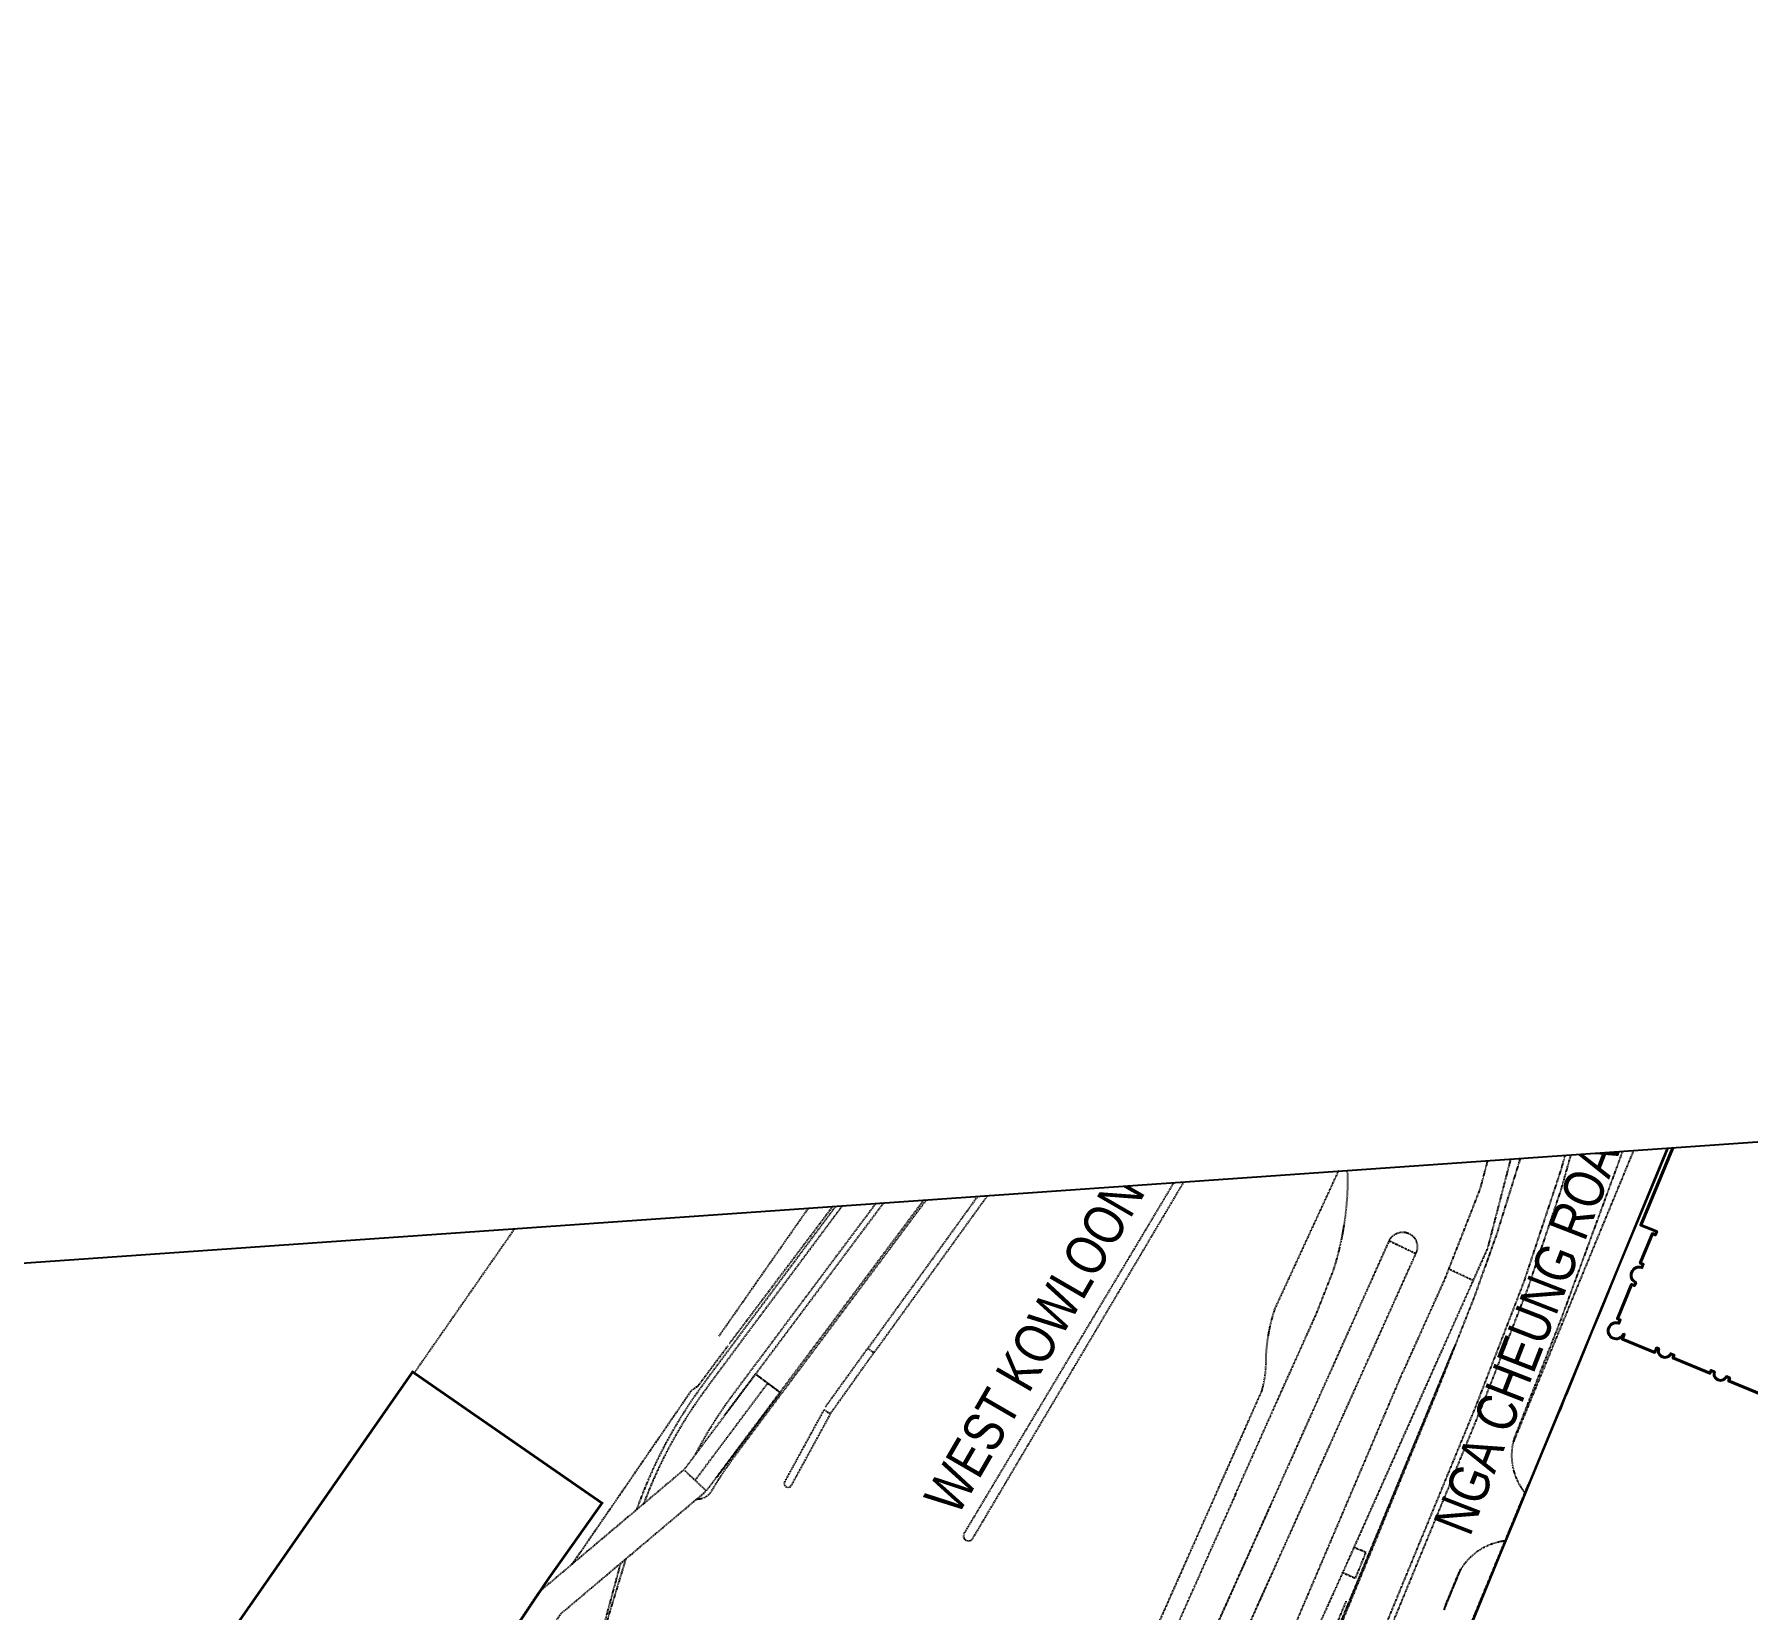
# Model space of a CAD drawing. Header units: millimetres. Extents: x 50357 to 985146, y 723188 to 1803594.
# Drawn here: x 829628.6 to 829970.1, y 818352.1 to 818666.1 of the extents above; entities that cross this region are included whole.
import ezdxf
from ezdxf.xclip import XClip

# ---------------------------------------------------------------- set-up
doc = ezdxf.new("R2010")
doc.units = ezdxf.units.MM
doc.header["$LTSCALE"] = 3
doc.header["$MEASUREMENT"] = 0
for name, pattern in [('DIVIDE', [1.25, 0.5, -0.25, 0, -0.25, 0, -0.25]), ('x-baseplan$0$DGN Style 2', [1.94727e-06, 0, -1.94727e-06]), ('x-boundary$0$DGN Style 4', [76.563414, 38.257796, -19.128898, 0.047822, -19.128898])]:
    doc.linetypes.add(name, pattern=pattern)
doc.layers.get('Defpoints').update_dxf_attribs({"color": 32})
doc.layers.add('00_Xref', color=7, linetype='Continuous')
doc.layers.add('x-baseplan$0$AR-SITE-TXT_AR_BS_', color=1, linetype='Continuous')
doc.layers.add('x-baseplan$0$AR-ROAD_AR_BS_MI_', color=7, linetype='Continuous', true_color=0x6d6d6d)
doc.layers.add('x-boundary$0$AR-SIMS_BL_', color=7, linetype='x-boundary$0$DGN Style 4', true_color=0xff0505)
doc.styles.add('x-baseplan$0$Style-Arial', font='arial.ttf')

# ---------------------------------------------------------------- blocks, each defined once
blk = doc.blocks.new('x-baseplan')
at = {"layer": 'x-baseplan$0$AR-ROAD_AR_BS_MI_', "linetype": 'x-baseplan$0$DGN Style 2'}
for p, q in [((834386.8, 818397.11), (834454.88, 818488.49)), ((834387.6, 818396.51), (834455.84, 818488.11)), ((834446.21, 818487.25), (834389.86, 818406.64)), ((834446.21, 818487.26), (834389.87, 818406.65)), ((834461.92, 818460.29), (834420.75, 818403.29)), ((834455.57, 818454.06), (834419.53, 818404.17)), ((834411.11, 818392.51), (834419.53, 818404.17)), ((834412.04, 818391.08), (834420.75, 818403.29)), ((834420.75, 818403.29), (834419.53, 818404.17)), ((834391.02, 818390.85), (834397.18, 818399.08)), ((834397.34, 818398.96), (834402.14, 818395.37)), ((834397.38, 818398.93), (834401.86, 818395.57)), ((834402.14, 818395.37), (834389.43, 818378.5)), ((834458.04, 818305.55), (834497.87, 818395.22)), ((834410.81, 818391.97), (834402.95, 818377.59)), ((834412.04, 818391.08), (834404.27, 818376.87)), ((834412.04, 818391.08), (834410.8, 818391.98)), ((834492.8, 818375.04), (834500, 818391.16)), ((834383.09, 818379.82), (834387.19, 818375.95)), ((834483.04, 818335.45), (834500, 818373.27)), ((834483.05, 818335.46), (834500.01, 818373.28)), ((834366.44, 818347), (834370.33, 818361.4)), ((834500, 818359.19), (834488.22, 818333)), ((834500.01, 818359.2), (834488.23, 818333.01))]:
    blk.add_line(p, q, dxfattribs=at)
at = {"layer": 'x-baseplan$0$AR-ROAD_AR_BS_MI_', "flags": 128}
blk.add_lwpolyline([(834893.71, 818612.71), (834867.74, 818621.9, 0.032201), (834862.79, 818623.31), (834792.59, 818638.37, -0.026433), (834750.03, 818649.89), (834706.27, 818664.26, 0.136056), (834687.06, 818665.15, 0.221469), (834667.71, 818650.13), (834658.53, 818632.29), (834658.53, 818632.29, -0.00001), (834658.53, 818632.29), (834658.53, 818632.29), (834654.66, 818624.77, 0.021002), (834642.54, 818598.55), (834506.84, 818269.48)], format="xyb", dxfattribs=at)
at = {"layer": 'x-baseplan$0$AR-ROAD_AR_BS_MI_', "linetype": 'x-baseplan$0$DGN Style 2', "flags": 128}
for points in [[(834329.16, 818399.26), (834468.53, 818599.53), (834469.65, 818601.15)], [(834385.29, 818383.19), (834385.49, 818383.57), (834385.88, 818384.3), (834386.28, 818385.04), (834386.69, 818385.76), (834387.1, 818386.49), (834387.52, 818387.21), (834387.95, 818387.92), (834388.39, 818388.63), (834388.83, 818389.34), (834389.27, 818390.04), (834389.73, 818390.74), (834390.19, 818391.44), (834390.65, 818392.13), (834391.13, 818392.81), (834391.61, 818393.49), (834392.01, 818394.05), (834392.42, 818394.61), (834392.83, 818395.17), (834393.09, 818395.51), (834394.58, 818397.51), (834396.08, 818399.51), (834400.57, 818405.52), (834402.07, 818407.52), (834403.57, 818409.52), (834405.06, 818411.53), (834414.05, 818423.54), (834415.55, 818425.54), (834426.03, 818439.55), (834427.52, 818441.56), (834429.02, 818443.56), (834435.01, 818451.57), (834436.51, 818453.57), (834441, 818459.57), (834442.5, 818461.58), (834446.99, 818467.58), (834448.49, 818469.58), (834454.48, 818477.59), (834455.97, 818479.59), (834457.47, 818481.6), (834458.97, 818483.6), (834459.85, 818484.78), (834460.16, 818485.19), (834460.47, 818485.59), (834460.86, 818486.08), (834461.25, 818486.57), (834461.65, 818487.05), (834462.06, 818487.53), (834462.47, 818488), (834462.89, 818488.46), (834463.31, 818488.92), (834463.74, 818489.38), (834464.18, 818489.83), (834464.62, 818490.27), (834465.06, 818490.71), (834465.51, 818491.14), (834465.97, 818491.57), (834466.43, 818491.99), (834466.9, 818492.4), (834467.37, 818492.81), (834467.85, 818493.22), (834468.33, 818493.61), (834468.82, 818494.01), (834469.31, 818494.39), (834469.8, 818494.77), (834470.31, 818495.14), (834470.81, 818495.51), (834471.32, 818495.87), (834471.84, 818496.22), (834472.36, 818496.57), (834472.88, 818496.91), (834473.41, 818497.25), (834473.82, 818497.5), (834474.24, 818497.76), (834474.66, 818498.01), (834475.09, 818498.25), (834475.56, 818498.52), (834479.9, 818501), (834482.07, 818502.24), (834484.08, 818503.39), (834484.16, 818503.43), (834484.25, 818503.47), (834484.34, 818503.5), (834484.44, 818503.53), (834484.54, 818503.54), (834484.64, 818503.55), (834484.74, 818503.55), (834484.84, 818503.55), (834484.94, 818503.53), (834485.03, 818503.51), (834485.13, 818503.48), (834485.22, 818503.44), (834485.31, 818503.39), (834485.4, 818503.34), (834485.48, 818503.28), (834485.55, 818503.22), (834485.62, 818503.15), (834485.69, 818503.07), (834485.75, 818502.99), (834485.8, 818502.9), (834485.84, 818502.81), (834485.88, 818502.72), (834485.91, 818502.63), (834485.93, 818502.53), (834485.94, 818502.43), (834485.95, 818502.33), (834485.95, 818502.23), (834485.94, 818502.14), (834485.93, 818502.05), (834485.9, 818501.97), (834485.88, 818501.88), (834485.84, 818501.8), (834485.8, 818501.72), (834485.76, 818501.64), (834485.71, 818501.56), (834485.18, 818500.85), (834484.65, 818500.13), (834484.15, 818499.47), (834483.64, 818498.8), (834483.13, 818498.14), (834482.62, 818497.48), (834482.11, 818496.83), (834481.59, 818496.17), (834481.07, 818495.52), (834480.55, 818494.87), (834480.02, 818494.23), (834479.49, 818493.59), (834478.96, 818492.94), (834478.42, 818492.31), (834477.89, 818491.67), (834477.34, 818491.04), (834476.8, 818490.41), (834476.25, 818489.78), (834475.7, 818489.15), (834475.15, 818488.53), (834474.59, 818487.91), (834474.03, 818487.29), (834473.47, 818486.68), (834472.9, 818486.06), (834472.34, 818485.45), (834471.76, 818484.85), (834471.19, 818484.24), (834470.61, 818483.64), (834470.03, 818483.04), (834469.45, 818482.45), (834468.87, 818481.85), (834468.28, 818481.26), (834467.73, 818480.71), (834467.17, 818480.17), (834466.84, 818479.84), (834466.5, 818479.5), (834465.92, 818478.91), (834465.34, 818478.31), (834464.76, 818477.71), (834464.19, 818477.1), (834463.63, 818476.49), (834463.07, 818475.87), (834462.52, 818475.24), (834461.98, 818474.61), (834461.44, 818473.98), (834460.9, 818473.33), (834460.38, 818472.69), (834459.86, 818472.04), (834459.34, 818471.38), (834458.83, 818470.72), (834458.33, 818470.06), (834456.83, 818468.06), (834453.84, 818464.05)], [(834343.79, 818329.47), (834357.81, 818350.41), (834358.45, 818351.38), (834387.37, 818375.78), (834459.79, 818472.61), (834465.88, 818479.61), (834480.14, 818494.81), (834476.42, 818498.3), (834474.32, 818497.53), (834461.35, 818483.7), (834455.04, 818476.45), (834382.9, 818379.99), (834353.86, 818355.48), (834334.7, 818326.87), (834339.77, 818323.47)], [(834556.79, 818492.78), (834551.25, 818472.19), (834541.52, 818435.88), (834534.52, 818418.03), (834526.22, 818399.56)], [(834516.47, 818364.48), (834530.51, 818396), (834543.13, 818424.19), (834552.38, 818459.99), (834553.18, 818459.78), (834553.69, 818461.7), (834553.2, 818461.82), (834560.98, 818491.05)], [(834561.39, 818488.63), (834557.75, 818471.62), (834552.41, 818451.15), (834544.78, 818426.69), (834540.28, 818414.12), (834536.43, 818404.39)], [(834559.39, 818441.67), (834565.48, 818463.23), (834570.5, 818484.98)], [(834568.34, 818481.79), (834564.99, 818466.4), (834557.68, 818439.79), (834553.82, 818428.15)], [(834583.3, 818479.84), (834576.17, 818460.45), (834566.68, 818434.52), (834557.62, 818409.83), (834548.85, 818387.56), (834548.77, 818387.37), (834548.69, 818387.18), (834548.62, 818386.99), (834548.55, 818386.8), (834548.48, 818386.61), (834548.41, 818386.41), (834548.35, 818386.22), (834548.3, 818386.02), (834548.24, 818385.83), (834548.19, 818385.63), (834548.15, 818385.43)], [(834440.73, 818472.41), (834435.66, 818465.13), (834435.29, 818462.67), (834391.94, 818405.13), (834391.93, 818405.14)], [(834440.73, 818472.42), (834435.66, 818465.14), (834435.3, 818462.68), (834391.95, 818405.14), (834391.94, 818405.15)], [(834500, 818469.79), (834438.75, 818367.37), (834438.63, 818367.1), (834438.59, 818366.8), (834438.64, 818366.5), (834438.77, 818366.24), (834438.98, 818366.02), (834439.24, 818365.87), (834439.53, 818365.81), (834439.83, 818365.83), (834440.11, 818365.94), (834440.43, 818366.23), (834500, 818466.84)], [(834588.74, 818468.08), (834588.6, 818468.09), (834588.44, 818468.09), (834588.28, 818468.1), (834588.13, 818468.1), (834587.97, 818468.09), (834587.81, 818468.09), (834587.66, 818468.08), (834587.5, 818468.07), (834587.35, 818468.05), (834587.19, 818468.04), (834587.04, 818468.02), (834586.88, 818467.99), (834586.73, 818467.97), (834586.57, 818467.94), (834586.42, 818467.91), (834586.27, 818467.88), (834586.12, 818467.84), (834585.97, 818467.8), (834585.81, 818467.76), (834585.66, 818467.72), (834585.52, 818467.67), (834585.37, 818467.63), (834585.22, 818467.57), (834585.07, 818467.52), (834584.93, 818467.46), (834584.78, 818467.4), (834584.64, 818467.34), (834584.5, 818467.28), (834584.36, 818467.21), (834584.22, 818467.14), (834584.08, 818467.07), (834583.94, 818467), (834583.8, 818466.92), (834583.67, 818466.84), (834583.53, 818466.76), (834583.4, 818466.68), (834583.27, 818466.59), (834583.14, 818466.51), (834583.01, 818466.42), (834582.89, 818466.33), (834582.76, 818466.23), (834582.64, 818466.13), (834582.52, 818466.04), (834582.4, 818465.93), (834582.28, 818465.83), (834582.17, 818465.73), (834582.05, 818465.62), (834581.94, 818465.51), (834581.83, 818465.4), (834581.72, 818465.29), (834581.62, 818465.17), (834581.51, 818465.06), (834581.41, 818464.94), (834581.31, 818464.82), (834581.21, 818464.7), (834581.12, 818464.57), (834581.02, 818464.45), (834580.93, 818464.32), (834580.84, 818464.19), (834580.76, 818464.06), (834580.67, 818463.93), (834580.59, 818463.8), (834580.51, 818463.67), (834580.43, 818463.53), (834580.36, 818463.39), (834580.28, 818463.26), (834580.21, 818463.12), (834580.14, 818462.98), (834580.03, 818462.73), (834574.29, 818448.83), (834570.31, 818439.18), (834563.94, 818423.77), (834553.82, 818399.17), (834548.15, 818385.43)], [(834453.84, 818464.05), (834449.35, 818458.05), (834447.85, 818456.04), (834438.87, 818444.03), (834437.37, 818442.03), (834435.87, 818440.03), (834434.37, 818438.03), (834429.88, 818432.02), (834428.39, 818430.02), (834422.4, 818422.01), (834420.9, 818420.01), (834417.9, 818416), (834416.41, 818414), (834408.92, 818403.99), (834407.42, 818401.99), (834405.93, 818399.99), (834404.43, 818397.99), (834396.94, 818387.98), (834395.44, 818385.97), (834393.95, 818383.97), (834393.33, 818383.15), (834392.89, 818382.56), (834392.46, 818381.96), (834391.98, 818381.28), (834391.5, 818380.6), (834391.03, 818379.92), (834390.56, 818379.22), (834390.1, 818378.53), (834389.65, 818377.83), (834389.2, 818377.12), (834388.77, 818376.41), (834388.33, 818375.7), (834388.26, 818375.59), (834388.19, 818375.46), (834388.1, 818375.34), (834388.01, 818375.22), (834387.91, 818375.11), (834387.81, 818375), (834387.7, 818374.9), (834387.59, 818374.81), (834387.48, 818374.72), (834387.35, 818374.63), (834387.23, 818374.55), (834387.1, 818374.48), (834386.97, 818374.41), (834386.83, 818374.35), (834386.7, 818374.3), (834386.56, 818374.25), (834386.41, 818374.21), (834386.27, 818374.18), (834386.12, 818374.16), (834385.98, 818374.14), (834385.83, 818374.13), (834385.69, 818374.13), (834385.54, 818374.13), (834385.42, 818374.14)], [(834553.82, 818428.15), (834550.27, 818417.43), (834540.62, 818392.47), (834523.21, 818350.21), (834523.2, 818350.2), (834523.2, 818350.19), (834523.19, 818350.18), (834523.19, 818350.17), (834523.19, 818350.16), (834523.18, 818350.13), (834523.18, 818350.12), (834523.17, 818350.11), (834523.17, 818350.1), (834523.17, 818350.09), (834523.17, 818350.08), (834523.16, 818350.07), (834523.16, 818350.06), (834523.16, 818350.05), (834523.16, 818350.04), (834523.16, 818350.03), (834523.16, 818350.02), (834523.16, 818350.01), (834523.16, 818350), (834523.15, 818349.99), (834523.15, 818349.94), (834523.16, 818349.93), (834523.16, 818349.92), (834523.16, 818349.91), (834523.16, 818349.9), (834523.16, 818349.89), (834523.16, 818349.88), (834523.16, 818349.87), (834523.17, 818349.85), (834523.17, 818349.84), (834523.17, 818349.83), (834523.18, 818349.81), (834523.18, 818349.8), (834523.18, 818349.79), (834523.19, 818349.78), (834523.19, 818349.77), (834523.19, 818349.76), (834523.2, 818349.75), (834523.2, 818349.74), (834523.2, 818349.73), (834523.21, 818349.72), (834523.21, 818349.71), (834523.22, 818349.7), (834523.22, 818349.69), (834523.24, 818349.66), (834523.24, 818349.66), (834523.25, 818349.65), (834523.25, 818349.64), (834523.26, 818349.63), (834523.27, 818349.61), (834523.28, 818349.6), (834523.28, 818349.6), (834523.29, 818349.59), (834523.3, 818349.57), (834523.31, 818349.57), (834523.32, 818349.56), (834523.33, 818349.55), (834523.33, 818349.54), (834523.34, 818349.54), (834523.35, 818349.53), (834523.36, 818349.52), (834523.36, 818349.52), (834523.38, 818349.5), (834523.39, 818349.5), (834523.4, 818349.49), (834523.4, 818349.48), (834523.41, 818349.48), (834523.42, 818349.47), (834523.43, 818349.47), (834523.44, 818349.46), (834523.45, 818349.46), (834523.46, 818349.45), (834523.47, 818349.44), (834523.48, 818349.44), (834523.48, 818349.44), (834523.49, 818349.43), (834523.5, 818349.43), (834523.52, 818349.42), (834523.53, 818349.41), (834523.54, 818349.41), (834523.55, 818349.41), (834523.56, 818349.4), (834523.59, 818349.39), (834523.6, 818349.39), (834523.61, 818349.39), (834523.63, 818349.39), (834523.64, 818349.38), (834523.65, 818349.38), (834523.66, 818349.38), (834523.67, 818349.38), (834523.68, 818349.38), (834523.69, 818349.38), (834523.7, 818349.38), (834523.71, 818349.37), (834523.72, 818349.37), (834523.73, 818349.37), (834523.75, 818349.37), (834523.76, 818349.37), (834523.78, 818349.37), (834523.79, 818349.38), (834523.8, 818349.38), (834523.81, 818349.38), (834523.82, 818349.38), (834523.83, 818349.38), (834523.84, 818349.38), (834523.86, 818349.38), (834523.87, 818349.39), (834523.88, 818349.39), (834523.89, 818349.39), (834523.9, 818349.39), (834523.91, 818349.4), (834523.93, 818349.4), (834523.94, 818349.41), (834523.96, 818349.41), (834523.97, 818349.42), (834523.98, 818349.42), (834523.99, 818349.42), (834524, 818349.43), (834524, 818349.43), (834524.01, 818349.44), (834524.02, 818349.44), (834524.04, 818349.45), (834524.05, 818349.46), (834524.06, 818349.46), (834524.07, 818349.47), (834524.08, 818349.47), (834524.09, 818349.48), (834524.09, 818349.49), (834524.1, 818349.49), (834524.11, 818349.5), (834524.12, 818349.5), (834524.13, 818349.52), (834524.14, 818349.52), (834524.15, 818349.53), (834524.16, 818349.54), (834524.16, 818349.55), (834524.17, 818349.55), (834524.18, 818349.56), (834524.19, 818349.57), (834524.2, 818349.58), (834524.21, 818349.59), (834524.21, 818349.6), (834524.22, 818349.61), (834524.23, 818349.62), (834524.23, 818349.62), (834524.24, 818349.63), (834524.24, 818349.64), (834524.25, 818349.65), (834524.25, 818349.66), (834524.26, 818349.67), (834524.27, 818349.69), (834524.28, 818349.69), (834524.28, 818349.7), (834524.28, 818349.71), (834524.29, 818349.73), (834541.71, 818391.99), (834551.17, 818416.29), (834557.72, 818435.76), (834559.39, 818441.68)], [(834500, 818391.16), (834508.99, 818411.17), (834512.38, 818419.8), (834512.4, 818419.87), (834512.69, 818420.81), (834512.99, 818421.82), (834513.26, 818422.84), (834513.52, 818423.87), (834513.76, 818424.9), (834513.99, 818425.93), (834514.07, 818426.36), (834514.19, 818426.97), (834514.38, 818428.01), (834514.54, 818429.05), (834514.69, 818430.1), (834514.83, 818431.15), (834514.94, 818432.2), (834515.03, 818433.25), (834515.11, 818434.3), (834515.17, 818435.36), (834515.21, 818436.42), (834515.23, 818437.47), (834515.23, 818438.88), (834515.23, 818438.9), (834515.23, 818438.92), (834515.23, 818438.94), (834515.23, 818438.96), (834515.22, 818438.98), (834515.22, 818438.99), (834515.22, 818439.01), (834515.22, 818439.03), (834515.21, 818439.07), (834515.21, 818439.08), (834515.2, 818439.12), (834515.18, 818439.19), (834515.17, 818439.21), (834515.17, 818439.23), (834515.15, 818439.26), (834515.15, 818439.28), (834515.14, 818439.3), (834515.13, 818439.31), (834515.11, 818439.35), (834515.11, 818439.36), (834515.1, 818439.38), (834515.08, 818439.41), (834515.07, 818439.43), (834515.05, 818439.46), (834515.04, 818439.47), (834515.03, 818439.49), (834515.02, 818439.5), (834515.01, 818439.52), (834514.98, 818439.55), (834514.97, 818439.56), (834514.96, 818439.57), (834514.94, 818439.59), (834514.93, 818439.6), (834514.92, 818439.62), (834514.91, 818439.63), (834514.89, 818439.64), (834514.82, 818439.7), (834514.78, 818439.73), (834514.76, 818439.74), (834514.75, 818439.76), (834514.73, 818439.77), (834514.72, 818439.77), (834514.7, 818439.78), (834514.68, 818439.79), (834514.67, 818439.8), (834514.65, 818439.81), (834514.63, 818439.82), (834514.62, 818439.83), (834514.6, 818439.83), (834514.58, 818439.84), (834514.57, 818439.85), (834514.55, 818439.86), (834514.53, 818439.86), (834514.51, 818439.87), (834514.5, 818439.87), (834514.48, 818439.88), (834514.46, 818439.89), (834514.44, 818439.89), (834514.43, 818439.9), (834514.41, 818439.9), (834514.39, 818439.9), (834514.37, 818439.91), (834514.35, 818439.91), (834514.33, 818439.91), (834514.32, 818439.92), (834514.28, 818439.92), (834514.26, 818439.92), (834514.24, 818439.92), (834514.22, 818439.93), (834514.21, 818439.93), (834514.13, 818439.93), (834514.11, 818439.93), (834514.09, 818439.92), (834514.08, 818439.92), (834514.06, 818439.92), (834514.04, 818439.92), (834514.02, 818439.92), (834514, 818439.91), (834513.97, 818439.91), (834513.91, 818439.9), (834513.86, 818439.88), (834513.84, 818439.87), (834513.82, 818439.87), (834513.8, 818439.86), (834513.79, 818439.86), (834513.74, 818439.84), (834513.72, 818439.83), (834513.69, 818439.81), (834513.65, 818439.79), (834513.64, 818439.78), (834513.62, 818439.78), (834513.61, 818439.77), (834513.59, 818439.76), (834513.57, 818439.75), (834513.56, 818439.73), (834513.54, 818439.72), (834513.53, 818439.71), (834513.51, 818439.7), (834513.5, 818439.69), (834513.46, 818439.65), (834513.44, 818439.64), (834513.43, 818439.63), (834513.42, 818439.62), (834513.4, 818439.6), (834513.39, 818439.59), (834513.38, 818439.58), (834513.37, 818439.56), (834513.34, 818439.53), (834513.33, 818439.52), (834513.32, 818439.5), (834513.31, 818439.49), (834513.29, 818439.46), (834500.67, 818412.15), (834500.48, 818411.57), (834500.3, 818411), (834500, 818409.94)], [(834500.01, 818373.28), (834523.48, 818425.63), (834523.5, 818425.66), (834523.54, 818425.75), (834523.56, 818425.79), (834523.59, 818425.84), (834523.61, 818425.88), (834523.64, 818425.93), (834523.67, 818425.97), (834523.69, 818426.01), (834523.72, 818426.06), (834523.78, 818426.14), (834523.81, 818426.18), (834523.87, 818426.26), (834523.9, 818426.3), (834523.94, 818426.34), (834523.97, 818426.38), (834524, 818426.42), (834524.04, 818426.45), (834524.07, 818426.49), (834524.11, 818426.53), (834524.15, 818426.56), (834524.18, 818426.6), (834524.26, 818426.66), (834524.3, 818426.7), (834524.34, 818426.73), (834524.38, 818426.76), (834524.42, 818426.79), (834524.46, 818426.82), (834524.5, 818426.85), (834524.54, 818426.88), (834524.59, 818426.9), (834524.63, 818426.93), (834524.67, 818426.96), (834524.72, 818426.98), (834524.76, 818427.01), (834524.81, 818427.03), (834524.85, 818427.05), (834524.9, 818427.08), (834524.99, 818427.12), (834525.04, 818427.14), (834525.09, 818427.16), (834525.13, 818427.18), (834525.18, 818427.19), (834525.23, 818427.21), (834525.28, 818427.22), (834525.33, 818427.24), (834525.38, 818427.25), (834525.43, 818427.27), (834525.47, 818427.28), (834525.52, 818427.29), (834525.57, 818427.3), (834525.67, 818427.32), (834525.72, 818427.33), (834525.77, 818427.33), (834525.83, 818427.34), (834525.88, 818427.34), (834525.98, 818427.35), (834526.08, 818427.36), (834526.13, 818427.36), (834526.18, 818427.36), (834526.23, 818427.36), (834526.28, 818427.35), (834526.33, 818427.35), (834526.38, 818427.35), (834526.43, 818427.34), (834526.49, 818427.34), (834526.54, 818427.33), (834526.59, 818427.32), (834526.64, 818427.32), (834526.69, 818427.31), (834526.74, 818427.3), (834526.84, 818427.28), (834526.93, 818427.25), (834526.98, 818427.24), (834527.03, 818427.22), (834527.08, 818427.2), (834527.18, 818427.17), (834527.27, 818427.13), (834527.32, 818427.11), (834527.36, 818427.09), (834527.41, 818427.07), (834527.46, 818427.05), (834527.5, 818427.02), (834527.55, 818427), (834527.63, 818426.95), (834527.68, 818426.92), (834527.72, 818426.9), (834527.76, 818426.87), (834527.85, 818426.81), (834527.89, 818426.78), (834527.93, 818426.75), (834527.97, 818426.72), (834528.01, 818426.69), (834528.05, 818426.65), (834528.09, 818426.62), (834528.12, 818426.59), (834528.2, 818426.52), (834528.23, 818426.48), (834528.3, 818426.41), (834528.34, 818426.37), (834528.4, 818426.29), (834528.44, 818426.25), (834528.47, 818426.21), (834528.5, 818426.17), (834528.53, 818426.13), (834528.56, 818426.09), (834528.58, 818426.04), (834528.61, 818426), (834528.64, 818425.96), (834528.66, 818425.92), (834528.69, 818425.87), (834528.74, 818425.78), (834528.76, 818425.74), (834528.81, 818425.64), (834528.85, 818425.55), (834528.86, 818425.5), (834528.88, 818425.46), (834528.9, 818425.41), (834528.92, 818425.36), (834528.93, 818425.31), (834528.95, 818425.26), (834528.96, 818425.21), (834528.97, 818425.16), (834528.99, 818425.12), (834529, 818425.07), (834529.02, 818424.97), (834529.03, 818424.87), (834529.04, 818424.81), (834529.05, 818424.76), (834529.05, 818424.71), (834529.06, 818424.66), (834529.06, 818424.56), (834529.06, 818424.46), (834529.06, 818424.41), (834529.06, 818424.36), (834529.06, 818424.31), (834529.06, 818424.21), (834529.05, 818424.15), (834529.05, 818424.1), (834529.04, 818424.05), (834529.03, 818424), (834529.02, 818423.95), (834529.02, 818423.9), (834529.01, 818423.85), (834529, 818423.8), (834528.98, 818423.75), (834528.97, 818423.7), (834528.94, 818423.61), (834528.93, 818423.56), (834528.9, 818423.46), (834528.86, 818423.37), (834528.84, 818423.32), (834528.82, 818423.27), (834528.8, 818423.23), (834528.78, 818423.18), (834528.74, 818423.1), (834500.01, 818359.2)], [(834523.48, 818425.63), (834523.48, 818425.63), (834528.74, 818423.1), (834528.76, 818423.09)], [(834535.33, 818420.04), (834540.24, 818417.73), (834540.25, 818417.72)], [(834500, 818409.94), (834499.85, 818409.35), (834499.71, 818408.76), (834499.58, 818408.17), (834499.46, 818407.58), (834499.35, 818406.99), (834499.25, 818406.39), (834499.16, 818405.79), (834499.09, 818405.19), (834499.02, 818404.59), (834498.96, 818403.99), (834498.91, 818403.39), (834498.88, 818402.79), (834498.84, 818401.88), (834498.85, 818401.52), (834498.85, 818401.16), (834498.84, 818400.81), (834498.82, 818400.45), (834498.8, 818400.09), (834498.77, 818399.74), (834498.74, 818399.38), (834498.7, 818399.03), (834498.65, 818398.67), (834498.6, 818398.32), (834498.54, 818397.97), (834498.48, 818397.62), (834498.41, 818397.27), (834498.33, 818396.92), (834498.25, 818396.57), (834498.16, 818396.23), (834498.07, 818395.88), (834497.97, 818395.54), (834497.86, 818395.21)], [(834360.69, 818361.25), (834371.38, 818376.79), (834384.45, 818395.84), (834385.79, 818396.78), (834391.8, 818404.84)], [(834360.7, 818361.25), (834371.39, 818376.8), (834384.45, 818395.85), (834385.8, 818396.79), (834391.81, 818404.85)], [(834500, 818316.13), (834509.26, 818338.61), (834519.37, 818363.06), (834529.7, 818388.07), (834536.43, 818404.39)], [(834536.43, 818404.39), (834532.98, 818395.66), (834516.46, 818355.54), (834515.96, 818354.33), (834504.34, 818326.15), (834500, 818315.62)], [(834500.01, 818316.15), (834509.27, 818338.62), (834519.38, 818363.07), (834529.71, 818388.09), (834536.44, 818404.4)], [(834500, 818337.99), (834526.22, 818399.56)], [(834385.14, 818377.89), (834399.62, 818397.25), (834401.86, 818395.57)], [(834548.15, 818385.43), (834548.15, 818385.43), (834548.1, 818385.23), (834548.06, 818385.03), (834548.03, 818384.83), (834547.99, 818384.63), (834547.96, 818384.42), (834547.94, 818384.22), (834547.91, 818384.02), (834547.9, 818383.81), (834547.88, 818383.61), (834547.87, 818383.41), (834547.86, 818383.2), (834547.86, 818383), (834547.85, 818382.79), (834547.86, 818382.59), (834547.86, 818382.38), (834547.87, 818382.18), (834547.89, 818381.98), (834547.9, 818381.77), (834547.92, 818381.57), (834547.95, 818381.37), (834547.97, 818381.16), (834548, 818380.96), (834548.04, 818380.76), (834548.08, 818380.56), (834548.12, 818380.36), (834548.16, 818380.16), (834548.21, 818379.96), (834548.26, 818379.76), (834548.32, 818379.57), (834548.38, 818379.37), (834548.44, 818379.18), (834548.51, 818378.98), (834548.57, 818378.79), (834548.65, 818378.6), (834548.72, 818378.41), (834548.8, 818378.22), (834548.88, 818378.03), (834548.97, 818377.85), (834549.06, 818377.66), (834549.15, 818377.48), (834549.24, 818377.3), (834549.34, 818377.12), (834549.44, 818376.94), (834549.55, 818376.77), (834549.66, 818376.59), (834549.77, 818376.42), (834549.88, 818376.25), (834550, 818376.08), (834550.11, 818375.92), (834550.24, 818375.75), (834550.36, 818375.59), (834550.51, 818375.41)], [(834546.72, 818366.22), (834551.37, 818377.49), (834551.38, 818377.49)], [(834492.8, 818375.04), (834464.66, 818312.04), (834464.52, 818311.78), (834464.37, 818311.52), (834464.21, 818311.26), (834464.06, 818311), (834463.9, 818310.75), (834463.74, 818310.49), (834463.58, 818310.24), (834463.41, 818309.99), (834463.24, 818309.74), (834463.07, 818309.5), (834462.9, 818309.25), (834462.73, 818309.01), (834462.55, 818308.76), (834462.37, 818308.52), (834462.19, 818308.29), (834462, 818308.05), (834461.82, 818307.81), (834461.63, 818307.58), (834461.44, 818307.35), (834461.24, 818307.12), (834461.05, 818306.89), (834460.85, 818306.67), (834460.65, 818306.44), (834460.45, 818306.22), (834460.24, 818306), (834460.04, 818305.78), (834459.83, 818305.57), (834459.62, 818305.35), (834459.41, 818305.14), (834459.19, 818304.93), (834458.88, 818304.64)], [(834537.74, 818344.43), (834546.72, 818366.22), (834546.73, 818366.21)], [(834546.55, 818365.8), (834546.34, 818365.78), (834546.14, 818365.75), (834545.93, 818365.71), (834545.72, 818365.68), (834545.52, 818365.63), (834545.31, 818365.59), (834545.11, 818365.54), (834544.9, 818365.49), (834544.7, 818365.44), (834544.5, 818365.38), (834544.3, 818365.32), (834544.1, 818365.25), (834543.9, 818365.18), (834543.7, 818365.11), (834543.51, 818365.03), (834543.31, 818364.95), (834543.12, 818364.87), (834542.93, 818364.79), (834542.74, 818364.7), (834542.55, 818364.6), (834542.36, 818364.51), (834542.18, 818364.41), (834541.99, 818364.31), (834541.81, 818364.2), (834541.63, 818364.09), (834541.46, 818363.98), (834541.28, 818363.87), (834541.11, 818363.75), (834540.93, 818363.63), (834540.76, 818363.5), (834540.6, 818363.38), (834540.43, 818363.25), (834540.27, 818363.11), (834540.11, 818362.98), (834539.95, 818362.84), (834539.8, 818362.7), (834539.64, 818362.56), (834539.49, 818362.41), (834539.34, 818362.26), (834539.2, 818362.11), (834539.06, 818361.95), (834538.92, 818361.8), (834538.78, 818361.64), (834538.64, 818361.48), (834538.51, 818361.31), (834538.38, 818361.15), (834538.26, 818360.98), (834538.13, 818360.81), (834538.01, 818360.64), (834537.9, 818360.46), (834537.78, 818360.29), (834537.77, 818360.27)], [(834514.23, 818359.51), (834516.48, 818364.49)], [(834517.73, 818360.78), (834518.83, 818363.51), (834517.14, 818364.21), (834516.47, 818364.48)], [(834504.55, 818338.08), (834514.23, 818359.51)], [(834514.23, 818359.51), (834516.74, 818358.38), (834517.23, 818359.58)], [(834517.23, 818359.58), (834517.49, 818360.2), (834517.73, 818360.78)], [(834534.41, 818352.1), (834537.77, 818360.27)], [(834537.77, 818360.27), (834537.67, 818360.11), (834537.57, 818359.93), (834537.46, 818359.75), (834537.36, 818359.56), (834537.19, 818359.23), (834535.11, 818354.2), (834535.05, 818354.08), (834534.99, 818353.96), (834534.94, 818353.83), (834534.88, 818353.71), (834534.86, 818353.64), (834534.83, 818353.58), (834534.78, 818353.45), (834534.73, 818353.32), (834534.69, 818353.19), (834534.65, 818353.06), (834534.61, 818352.93), (834534.57, 818352.8), (834534.53, 818352.67), (834534.5, 818352.54), (834534.47, 818352.4), (834534.44, 818352.27), (834534.41, 818352.13), (834534.41, 818352.1)], [(834534.42, 818352.12), (834537.78, 818360.28)], [(834514.84, 818353.79), (834506.6, 818333.91), (834503.33, 818335.35)]]:
    blk.add_lwpolyline(points, dxfattribs=at)
at = {"layer": 'x-baseplan$0$AR-ROAD_AR_BS_MI_', "lineweight": 40, "flags": 128}
blk.add_lwpolyline([(834598.29, 818394.73), (834591.08, 818397.7), (834591.32, 818398.28), (834590.67, 818398.55, -0.94388), (834588.27, 818399.54), (834587.62, 818399.8), (834587.38, 818399.23), (834579.99, 818402.28), (834580.23, 818402.85), (834579.58, 818403.12, -0.943864), (834577.18, 818404.11), (834576.76, 818404.28), (834576.39, 818403.38), (834569.92, 818406.05), (834570.29, 818406.95), (834570.15, 818407.01, -2.262649), (834569.24, 818409.2), (834569.51, 818409.84), (834568.93, 818410.08), (834571.75, 818416.92), (834572.33, 818416.69), (834572.59, 818417.33, -0.954174), (834573.81, 818420.29), (834574.08, 818420.94), (834573.5, 818421.18), (834575.92, 818427.05), (834576.5, 818426.81), (834576.77, 818427.46), (834573.6, 818428.76), (834589.58, 818467.52), (834597.42, 818464.29)], format="xyb", dxfattribs=at)
at = {"layer": 'x-baseplan$0$AR-ROAD_AR_BS_MI_', "linetype": 'x-baseplan$0$DGN Style 2', "lineweight": 0, "flags": 128}
blk.add_lwpolyline([(834240.01, 818271.91), (834262.88, 818304.88), (834284.95, 818336.24), (834287.42, 818339.82), (834328.67, 818399.09)], dxfattribs=at)
at = {"layer": 'x-baseplan$0$AR-ROAD_AR_BS_MI_', "linetype": 'x-baseplan$0$DGN Style 2', "flags": 128}
blk.add_lwpolyline([(834355.82, 818322.1), (834360.54, 818330.29, 0.035336), (834366.67, 818346.73), (834371.38, 818362.29)], format="xyb", dxfattribs=at)
at = {"layer": 'x-baseplan$0$AR-ROAD_AR_BS_MI_', "linetype": 'x-baseplan$0$DGN Style 2'}
for centre, radius, start, end in [((834462.17, 818340.95), 94, 143.3106, 160.6978), ((834461.68, 818340.87), 92.65, 143.0865, 159.5786), ((834403.61, 818377.23), 0.75, 151.3266, 331.3276)]:
    blk.add_arc(centre, radius, start, end, dxfattribs=at)
at = {"layer": 'x-baseplan$0$AR-ROAD_AR_BS_MI_'}
blk.add_open_spline([(834888.67, 818328.07), (834888.67, 818328.07), (834888.38, 818295.02), (834888.09, 818261.08), (834887.79, 818227.14), (834887.77, 818226.21), (834887.39, 818225.25), (834886.99, 818224.24), (834886.62, 818223.27), (834886.56, 818223.2), (834885.66, 818222.6), (834884.73, 818221.98), (834883.83, 818221.38), (834883.6, 818221.34), (834873.62, 818220.65), (834860.55, 818219.75), (834847.67, 818218.85), (834832.74, 818217.87), (834820.68, 818217.06), (834808.61, 818216.26), (834808.2, 818216.25), (834798.22, 818216.56), (834787.81, 818216.89), (834777.59, 818217.2), (834777.1, 818217.21), (834775.31, 818216.98), (834773.48, 818216.75), (834771.72, 818216.53), (834771.67, 818216.57), (834771.65, 818217.37), (834771.62, 818218.22), (834771.59, 818219.03), (834771.54, 818219.08), (834771.15, 818219.1), (834770.77, 818219.1), (834770.24, 818219.14), (834766.91, 818218.61), (834763.59, 818218.12), (834759.9, 818217.56), (834759.34, 818217.48), (834757.06, 818217.04), (834755.22, 818216.7), (834753.38, 818216.35), (834752.97, 818216.31), (834747.8, 818215.98), (834742.49, 818215.64), (834737.49, 818215.32), (834737.08, 818215.32), (834727.35, 818215.76), (834717.06, 818216.22), (834707.04, 818216.66), (834706.37, 818216.7), (834702.63, 818217.25), (834698.89, 818217.77), (834694.28, 818218.46), (834693.27, 818218.56), (834689.61, 818219.49), (834686.87, 818220.14), (834684.14, 818220.82), (834684.08, 818220.78), (834683.57, 818218.82), (834683.06, 818216.8), (834682.55, 818214.84), (834682.49, 818214.79), (834674.56, 818214.66), (834653.52, 818214.34), (834632.08, 818214.06), (834618.51, 818213.88), (834618.05, 818213.82), (834618.03, 818213.65), (834618, 818213.42), (834617.98, 818213.24), (834617.82, 818213.19), (834613.22, 818213.05), (834605.57, 818212.81), (834598.07, 818212.57), (834593.33, 818212.44), (834591.66, 818212.34), (834586.27, 818212.36), (834582.17, 818212.43), (834578.07, 818212.46), (834577.53, 818212.45), (834575.78, 818212.32), (834573.51, 818212.16), (834571.4, 818211.99), (834569.3, 818211.95), (834567.2, 818211.89), (834565.09, 818211.82), (834563.03, 818211.87), (834561.1, 818211.9), (834559.17, 818211.94), (834558.44, 818211.97), (834556.69, 818212.09), (834554.41, 818212.24), (834552.49, 818212.35), (834550.26, 818212.61), (834548.34, 818212.82), (834546.42, 818213.04), (834546.04, 818213.1), (834544.33, 818213.47), (834542.11, 818213.97), (834540.07, 818214.39), (834537.99, 818214.98), (834536.23, 818215.47), (834534.48, 818215.95), (834534.18, 818216.06), (834531.88, 818217.03), (834529.57, 818217.99), (834526.79, 818219.19), (834526.15, 818219.4), (834524.11, 818220.67), (834522.54, 818221.6), (834520.97, 818222.55), (834520.78, 818222.7), (834518.57, 818224.61), (834516.3, 818226.59), (834514.14, 818228.46), (834514.03, 818228.58), (834512.46, 818230.83), (834510.83, 818233.15), (834509.25, 818235.41), (834509.16, 818235.58), (834507.94, 818238.42), (834506.7, 818241.32), (834505.5, 818244.13), (834505.47, 818244.26), (834505.02, 818248.14), (834504.57, 818252.11), (834504.12, 818256), (834504.12, 818256.16), (834504.55, 818259), (834504.99, 818261.97), (834505.42, 818264.87), (834505.47, 818265.08), (834506.07, 818266.74), (834506.74, 818268.64), (834507.38, 818270.45), (834507.71, 818271.28), (834510.81, 818278.82), (834513.92, 818286.34), (834518.06, 818296.29), (834527.72, 818319.82), (834537.44, 818343.33), (834549.6, 818372.98), (834553.98, 818383.5), (834558.35, 818394.02), (834561.15, 818400.86), (834563.36, 818406.32), (834570.45, 818423.49), (834576.15, 818437.21), (834581.85, 818450.94), (834588.29, 818466.58), (834593.9, 818480.2), (834600.86, 818497.09), (834602.22, 818500.34), (834615.38, 818532.02), (834628.73, 818564.17), (834642.08, 818596.31), (834643.97, 818600.83), (834646.95, 818607.73), (834649.99, 818614.77), (834652.67, 818620.99), (834652.77, 818621.19), (834655.26, 818624.79), (834657.83, 818628.52), (834660.35, 818632.18), (834660.46, 818632.37), (834661.2, 818634.18), (834662.01, 818636.16), (834662.8, 818638.07), (834662.83, 818638.27), (834662.72, 818638.31), (834662.61, 818638.35), (834662.48, 818638.47), (834662.38, 818638.56), (834662.27, 818638.65), (834662.23, 818638.82), (834662.17, 818638.94), (834662.17, 818639.21), (834662.24, 818639.35), (834662.28, 818639.57), (834662.61, 818640.2), (834664.31, 818643.54), (834666, 818646.8), (834667.62, 818649.98), (834668.74, 818652.08), (834672.43, 818657.41), (834679.25, 818662.86), (834689.32, 818666.08), (834699.26, 818666.01), (834703.97, 818665), (834706.28, 818664.24), (834706.38, 818664.21), (834720.68, 818659.51), (834735.2, 818654.75), (834749.72, 818649.99), (834750.46, 818649.77), (834764.35, 818646.01), (834778.54, 818642.17), (834792.3, 818638.45), (834793.08, 818638.26), (834813.72, 818633.83), (834837.12, 818628.81), (834860.03, 818623.89), (834862.95, 818623.26), (834864.32, 818622.87), (834865.7, 818622.47), (834867.68, 818621.93), (834869.37, 818621.31), (834878.22, 818618.2), (834886.4, 818615.29), (834893.62, 818612.74), (834893.74, 818612.67), (834894.7, 818611.31), (834895.7, 818609.91), (834896.66, 818608.56), (834896.69, 818608.41), (834896.75, 818599.58), (834896.81, 818590.17), (834896.87, 818580.87), (834896.87, 818579.94), (834896.6, 818569.4), (834896.33, 818558.87), (834896.04, 818547.2), (834895.7, 818538.64), (834895.25, 818528.31), (834894.88, 818519.48), (834894.77, 818517.11), (834894.52, 818512.75), (834894.25, 818508.4), (834893.34, 818492.11), (834892.64, 818479.56), (834891.8, 818465.26), (834891.63, 818462.14), (834891.44, 818459.01), (834891.36, 818456.64), (834890.86, 818443.35), (834890.36, 818429.22), (834889.89, 818416.09), (834889.85, 818414.41), (834889.56, 818393.82), (834889.26, 818373.23), (834889.01, 818353.47), (834889.01, 818353.47), (834888.95, 818349.44), (834888.88, 818342.73), (834888.77, 818336.02), (834888.76, 818331.58), (834888.71, 818329.82), (834888.67, 818328.07)], degree=3, knots=[0, 0, 0, 0, 0.033626, 0.067252, 0.069059, 0.069059, 0.069159, 0.071165, 0.071265, 0.071265, 0.071365, 0.073454, 0.073554, 0.073554, 0.073946, 0.093905, 0.100212, 0.100212, 0.124359, 0.12481, 0.12481, 0.125198, 0.145138, 0.146001, 0.146001, 0.14614, 0.149655, 0.149755, 0.149755, 0.149855, 0.151388, 0.151488, 0.151488, 0.151588, 0.152273, 0.152273, 0.152659, 0.159122, 0.159122, 0.160257, 0.160257, 0.163847, 0.164067, 0.164067, 0.164693, 0.174606, 0.174891, 0.174891, 0.175442, 0.194717, 0.195845, 0.195845, 0.196093, 0.203524, 0.203524, 0.20558, 0.20558, 0.211212, 0.211312, 0.211312, 0.211412, 0.215437, 0.215537, 0.215537, 0.215637, 0.23167, 0.258354, 0.25928, 0.25928, 0.25938, 0.259643, 0.259743, 0.259743, 0.260069, 0.269095, 0.27533, 0.27533, 0.278736, 0.278736, 0.286307, 0.287076, 0.287076, 0.287405, 0.290642, 0.291712, 0.291712, 0.294921, 0.295991, 0.295991, 0.299128, 0.299913, 0.299913, 0.300626, 0.303478, 0.304548, 0.304548, 0.308056, 0.30847, 0.30847, 0.308847, 0.312039, 0.313089, 0.313089, 0.316441, 0.316791, 0.316791, 0.31708, 0.321883, 0.321883, 0.32324, 0.32324, 0.32677, 0.326959, 0.326959, 0.32727, 0.332908, 0.333079, 0.333079, 0.333241, 0.338666, 0.338853, 0.338853, 0.339061, 0.345144, 0.34527, 0.34527, 0.345429, 0.353216, 0.353397, 0.353397, 0.353533, 0.359245, 0.359506, 0.359506, 0.359681, 0.363106, 0.36359, 0.36359, 0.364938, 0.380162, 0.380162, 0.386865, 0.431922, 0.431922, 0.452068, 0.455112, 0.455112, 0.467096, 0.467096, 0.492906, 0.497337, 0.497337, 0.527321, 0.527321, 0.534488, 0.534488, 0.597137, 0.605306, 0.605306, 0.607105, 0.620617, 0.620897, 0.620897, 0.621063, 0.629811, 0.630109, 0.630109, 0.63025, 0.634084, 0.634464, 0.634464, 0.634564, 0.634698, 0.634698, 0.634914, 0.634986, 0.634986, 0.63525, 0.63525, 0.635553, 0.635553, 0.635699, 0.63699, 0.643184, 0.643184, 0.644248, 0.64803, 0.656298, 0.663294, 0.669382, 0.674106, 0.674106, 0.67432, 0.67432, 0.704737, 0.705406, 0.705406, 0.706314, 0.734691, 0.735311, 0.735311, 0.736322, 0.778271, 0.784004, 0.784004, 0.784347, 0.786914, 0.786914, 0.788526, 0.790585, 0.805999, 0.806183, 0.806183, 0.806283, 0.809571, 0.809671, 0.809671, 0.80989, 0.827641, 0.828812, 0.828812, 0.829545, 0.850248, 0.850248, 0.853304, 0.867687, 0.871282, 0.871282, 0.872523, 0.880156, 0.880156, 0.905731, 0.905731, 0.909295, 0.912095, 0.912095, 0.914131, 0.939148, 0.940871, 0.940871, 0.942563, 0.982771, 0.982771, 0.982771, 0.982771, 0.990968, 0.996432, 0.996432, 1, 1, 1, 1], dxfattribs=at)
at = {"layer": 'x-baseplan$0$AR-SITE-TXT_AR_BS_', "style": 'x-baseplan$0$Style-Arial', "width": 0.8}
blk.add_text('WEST KOWLOON HIGHWAY', height=8, rotation=59.8868, dxfattribs=at).set_placement((834437.4, 818370.53))
at = {"layer": 'x-baseplan$0$AR-SITE-TXT_AR_BS_', "linetype": 'x-baseplan$0$DGN Style 2', "style": 'x-baseplan$0$Style-Arial', "width": 0.8}
blk.add_text('NGA CHEUNG ROAD', height=8, rotation=68.7555, dxfattribs=at).set_placement((834539.55, 818366.48))

msp = doc.modelspace()

# ---------------------------------------------------------------- linework, layer by layer
at = {"layer": 'Defpoints', "elevation": 0.0001}
msp.add_lwpolyline([(829577.5895, 818417.7788), (830281.8174, 818467.0097), (830331.1975, 817760.6489), (829626.9695, 817711.418)], close=True, dxfattribs=at)
at = {"layer": 'x-boundary$0$AR-SIMS_BL_', "linetype": 'DIVIDE', "ltscale": 100, "const_width": 0.5, "flags": 128}
msp.add_lwpolyline([(830421.4603, 817983.187), (829927.4203, 817919.53), (829799.1823, 817870.527), (829790.4573, 817865.696), (829758.6593, 817838.339), (829748.5253, 817828.353), (829731.4973, 817806.204), (829719.1833, 817785.985), (829714.6143, 817778.228), (829709.8043, 817763.541), (829704.7063, 817754.386), (829697.7243, 817751.133), (829631.8793, 817748.878), (829608.1743, 817748.661), (829577.9213, 817748.836), (829544.9303, 817749.703), (829480.8173, 817749.39), (829470.3073, 817750.288), (829456.0593, 817753.147), (829455.1313, 817754.682), (829450.7323, 817754.941), (829443.6703, 817749.278), (829434.6983, 817748.673), (829419.6063, 817752.193), (829388.1423, 817774.957, -0.08686965), (829330.1513, 817841.557), (829326.5653, 817849.526), (829325.1853, 817873.199), (829325.6963, 817999.932), (829326.2943, 818019.469), (829325.7823, 818024.558), (829325.7783, 818042.647), (829324.1743, 818071.095), (829325.5493, 818103.034, -0.09406335), (829350.7409, 818171.0835, -0.0902781), (829384.4713, 818209.372), (829384.9343, 818241.21, -0.01890961), (829386.4703, 818271.75), (829615.2203, 818271.919), (829704.0113, 818399.497), (829741.7573, 818373.349), (829731.0113, 818358.183), (829721.2403, 818343.554), (829716.0813, 818336.18), (829706.3403, 818321.969), (829715.5743, 818315.216), (829711.8093, 818309.828), (829703.7323, 818297.509), (829697.2433, 818288.942, -0.17520592), (829690.4223, 818286.336), (829681.5343, 818287.923, 0.23232566), (829668.4143, 818283.101, 0.13623246), (829661.1463, 818270.395), (829652.3613, 818250.389), (829646.1803, 818237.545), (829639.8393, 818226.052), (829627.8473, 818207.069), (829617.9353, 818191.422), (829605.2153, 818171.079), (829593.5793, 818151.816), (829589.4173, 818145.524), (829584.7463, 818137.723), (829551.0583, 818082.258), (829543.4983, 818069.588), (829534.6903, 818055.423, 0.21078465), (829533.1303, 818024.07, 0.18030514), (829550.4443, 818003.891, 0.1721578), (829574.9653, 817999.157, 0.10218961), (829588.5963, 818003.679), (829596.3693, 818008.735), (829611.7893, 818018.98), (829639.5613, 818037.348), (829672.2633, 818058.952), (829685.6043, 818067.872), (829727.7433, 818095.842, 0.08211886), (829735.7533, 818101.886, -0.01113374), (829745.2473, 818110.415), (829753.9933, 818118.816), (829758.8103, 818114.163), (829762.6453, 818117.774), (829769.9653, 818124.931), (829790.2773, 818144.448), (829798.4313, 818152.193), (829801.4083, 818152.175), (829803.5313, 818156.445, -0.68597531), (829809.0173, 818155.332, -0.09598667), (829808.9553, 818152.667), (829813.4653, 818169.874), (829834.8623, 818175.04, -0.24235352), (829819.8133, 818128.772), (829870.4053, 818132.308), (829867.6293, 818172.006), (829873.9463, 818180.933, 0.10394533), (829908.8823, 818164.791, 0.02814853), (829935.7033, 818159.716), (829946.0683, 818156.56, 0.01218113), (829955.3373, 818154.03, 0.0118169), (829964.8653, 818153.626, 0.01895901), (830002.7953, 818154.46), (830005.7253, 818155.389), (830009.7393, 818155.668), (830012.7693, 818155.154, 0.00497874), (830022.7543, 818156.042), (830036.0313, 818157.365, -0.02316028), (830068.0675, 818159.0629), (830223.8183, 818160.097), (830228.4173, 818160.197), (830232.4673, 818160.663), (830236.3963, 818161.751, 0.08894422), (830243.4323, 818167.266, 0.09128275), (830247.9403, 818174.674, 0.06185808), (830249.2823, 818180.136), (830255.8743, 818180.535), (830279.9283, 818180.912, 0.07734062), (830284.374, 818172.2777, 0.26747297), (830295.2135, 818167.4601, 0.0363773), (830312.4285, 818170.543, 0.24942274), (830324.5803, 818181.612), (830341.3073, 818181.874), (830466.9963, 818189.748), (830494.8753, 818191.557), (830496.9853, 818186.835, 0.07369685), (830501.0913, 818181.809), (830582.4593, 818194.473), (830583.8843, 818185.317), (830597.2633, 818190.193), (830602.6723, 818191.158, 0.04905368), (830631.8723, 818199.396), (830712.2023, 818204.417, -0.06218634), (830711.6952, 818151.7194, 0.05571216), (830710.5338, 818100.1676), (830711.1793, 818092.916), (830714.4713, 818073.766), (830717.4063, 818056.387), (830721.2283, 818019.358), (830641.4663, 818008.057), (830545.9623, 817999.878), (830497.1193, 817993.58), (830497.1993, 817992.704), (830467.1193, 817988.807), (830455.4773, 817987.084), (830447.0523, 817986.218), (830421.5433, 817982.99)], format="xyb", close=True, dxfattribs=at)

# ---------------------------------------------------------------- block references
at = {"layer": '00_Xref'}
ref = msp.add_blockref('x-baseplan', (-4624.8147, 0), dxfattribs=at)
XClip(ref).set_block_clipping_path([(834202.4041511728, 818417.7787976696), (834906.6320897909, 818467.0097314056), (834956.0121295976, 817760.6488927433), (834251.7841909796, 817711.4179590072)])

doc.saveas('drawing.dxf')
